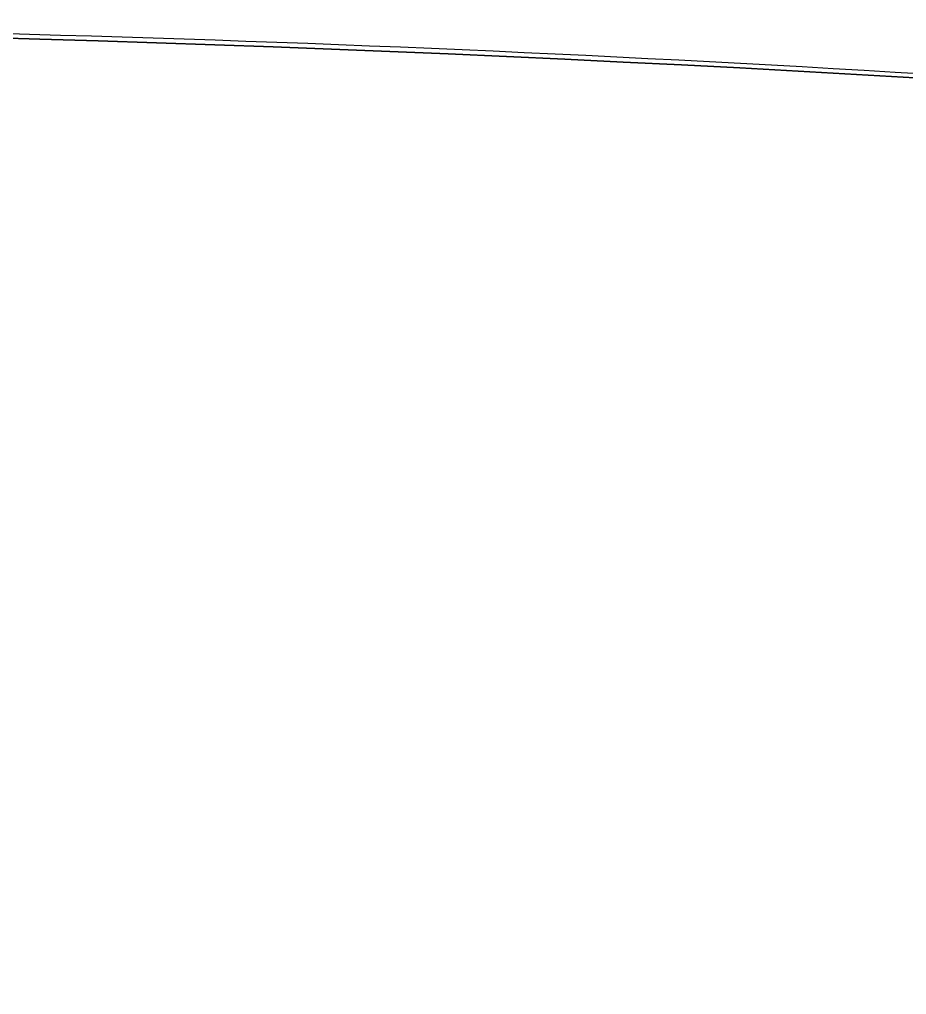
# Model space of a CAD drawing. Header units: millimetres. Extents: x 0 to 3661, y -1188 to 730.
# Drawn here: x 1889.82609 to 1889.85189, y 301.19027 to 301.21865 of the extents above; entities that cross this region are included whole.
import ezdxf

# ---------------------------------------------------------------- set-up
doc = ezdxf.new("R2010")
doc.units = ezdxf.units.MM
doc.layers.add('Blocks', color=7, linetype='Continuous')
doc.layers.add('Blocks$Inner', color=7, linetype='Continuous', lineweight=25, true_color=0x007f00)
doc.layers.add('Blocks$Outline', color=7, linetype='Continuous', lineweight=35, true_color=0xff3f3f)

# ---------------------------------------------------------------- blocks, each defined once
blk = doc.blocks.new('AA10 Dining Table Front')
at = {"layer": 'Blocks$Inner'}
for points, knots in [([(1890.301237, 300.718528), (1890.300868, 300.791439), (1890.286426, 300.927803), (1890.185178, 301.103302), (1890.043582, 301.184455), (1889.912617, 301.21378), (1889.8395, 301.218649), (1889.801237, 301.218521)], [-1198.0050907, -1198.0050907, -1198.0050907, -1198.0050907, -1197.7858976, -1197.5997273, -1197.4148916, -1197.3118153, -1197.1966735, -1197.1966735, -1197.1966735, -1197.1966735]), ([(1889.801237, 301.218521), (1889.873546, 301.218168), (1890.00892, 301.20392), (1890.184462, 301.103992), (1890.2666, 300.96265), (1890.296416, 300.830808), (1890.301367, 300.75712), (1890.301237, 300.718522)], [-1197.1966735, -1197.1966735, -1197.1966735, -1197.1966735, -1196.9793238, -1196.7940229, -1196.6082682, -1196.5043632, -1196.3882508, -1196.3882508, -1196.3882508, -1196.3882508])]:
    blk.add_open_spline(points, degree=3, knots=knots, dxfattribs=at)
at = {"layer": 'Blocks$Outline'}
blk.add_open_spline([(1889.801237, 301.218521), (1889.873546, 301.218168), (1890.00892, 301.20392), (1890.184462, 301.103992), (1890.2666, 300.96265), (1890.294212, 300.840554), (1890.299808, 300.777171), (1890.301263, 300.748476)], degree=3, knots=[-0.8084227, -0.8084227, -0.8084227, -0.8084227, -0.591073, -0.4057722, -0.2200175, -0.1161125, -0.0299944, -0.0299944, -0.0299944, -0.0299944], dxfattribs=at)

msp = doc.modelspace()

# ---------------------------------------------------------------- block references
at = {"layer": 'Blocks'}
msp.add_blockref('AA10 Dining Table Front', (0, 0), dxfattribs=at)

doc.saveas('drawing.dxf')
